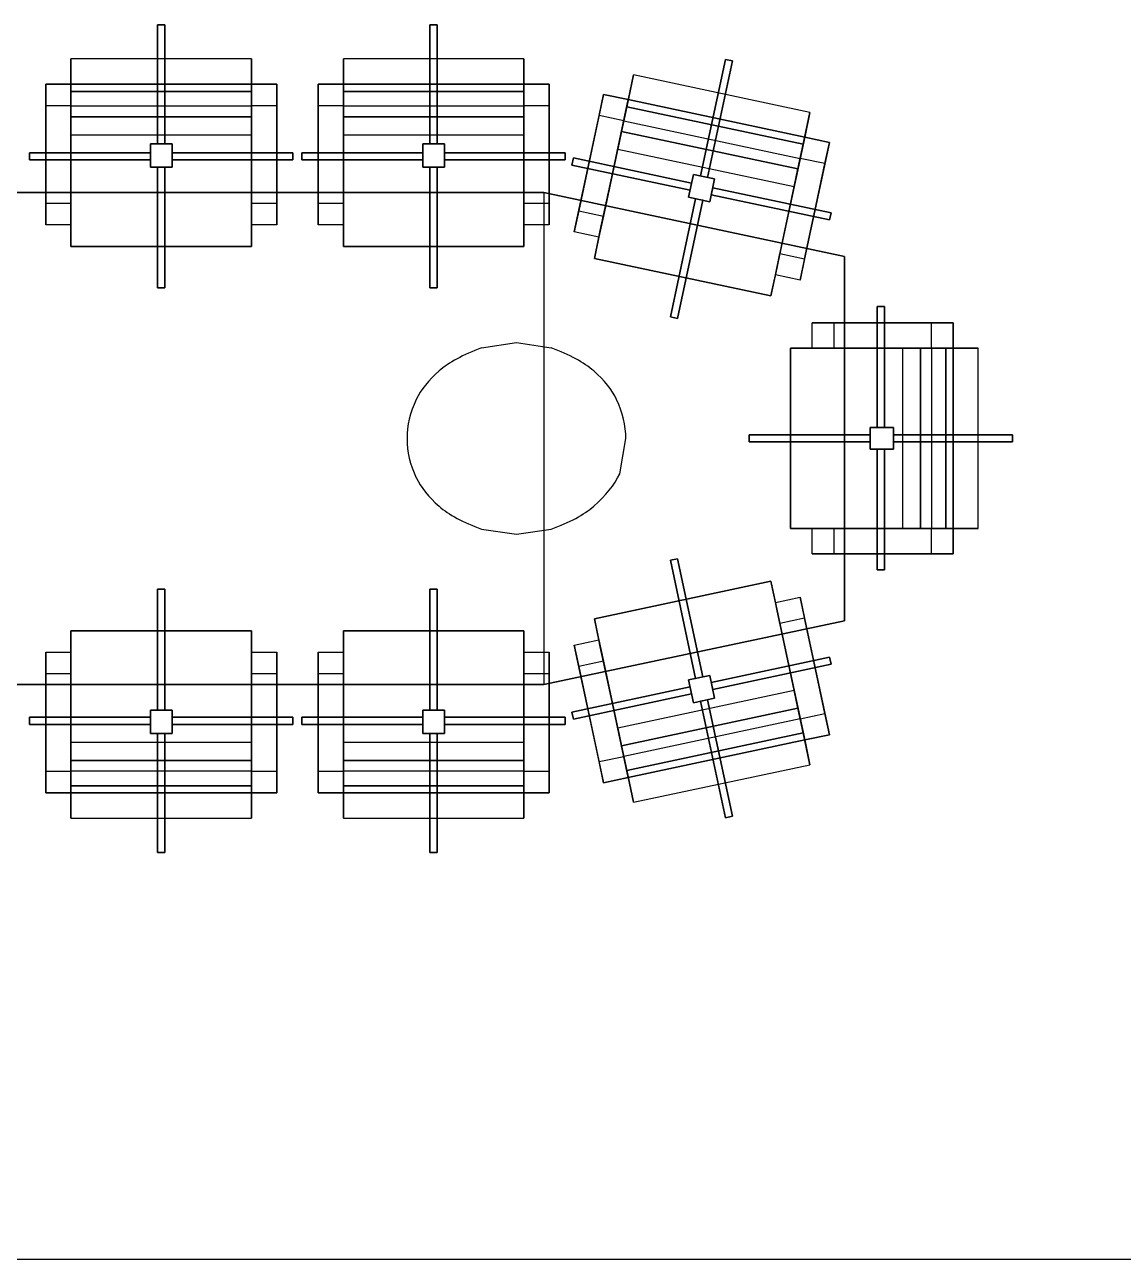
# Model space of a CAD drawing. Header units: millimetres. Extents: x 20731 to 81854, y 49951 to 93037.
# Drawn here: x 65294 to 68622, y 62216 to 65958 of the extents above; entities that cross this region are included whole.
import ezdxf

# ---------------------------------------------------------------- set-up
doc = ezdxf.new("R2010")
doc.units = ezdxf.units.MM
doc.layers.add('www.cad-blocks.net', color=7, linetype='Continuous')

# ---------------------------------------------------------------- blocks, each defined once
blk = doc.blocks.new('A$C4C5B6356')
for p, q in [((3657.1, 1544.4, 0), (3551.7, 1529, 0)), ((3762.5, 1529, 0), (3657.1, 1544.4, 0)), ((3970.1, 1147.9, 0), (3988.5, 1254.4, 0)), ((3551.7, 979.9, 0), (3657.1, 964.5, 0)), ((3657.1, 964.5, 0), (3762.5, 979.9, 0))]:
    blk.add_line(p, q)
for centre, major_axis, start_param, end_param in [((4030, 1382.4, 0), (-649.8, 0), -0.743593, -0.363979), ((3284.2, 1382.4, 0), (649.8, 0), 0.363979, 0.743593), ((4636.5, 1305.4, 0), (1298.8, 0), 2.777614, 2.985087), ((2677.7, 1305.4, 0), (-1298.8, 0), 3.298098, 3.505572), ((5604.6, 1254.4, 0), (-2278.9, 0), -0.156505, 0), ((1709.6, 1254.4, 0), (-2278.9, 0), 3.141593, 3.298098), ((5604.6, 1254.4, 0), (2278.9, 0), 3.141593, 3.298098), ((4636.5, 1203.5, 0), (-1298.8, 0), 0.156505, 0.363979), ((2512.2, 1224.5, 0), (-1476, 0), 2.777614, 2.985087), ((4030, 1126.5, 0), (-649.8, 0), 0.363979, 0.743593), ((3284.2, 1126.5, 0), (649.8, 0), -0.743593, -0.363979)]:
    blk.add_ellipse(centre, major_axis=major_axis, ratio=0.333333, start_param=start_param, end_param=end_param)
at = {"linetype": 'Continuous'}
for points in [[(2591.9, 2508.9, 0), (2570.1, 2508.9, 0), (2570.1, 2508.9, 53.8), (2591.9, 2508.9, 53.8)], [(2570.1, 2508.9, 0), (2570.1, 2148.1, 117.4), (2570.1, 2148.1, 171.2), (2570.1, 2508.9, 53.8)], [(2591.9, 2508.9, 53.8), (2570.1, 2508.9, 53.8), (2570.1, 2148.1, 171.2), (2591.9, 2148.1, 171.2)], [(2591.9, 2508.9, 0), (2591.9, 2148.1, 117.4), (2591.9, 2148.1, 171.2), (2591.9, 2508.9, 53.8)], [(3395.2, 2508.9, 53.8), (3417.1, 2508.9, 53.8), (3417.1, 2508.9, 0), (3395.2, 2508.9, 0)], [(3395.2, 2508.9, 53.8), (3395.2, 2148.1, 171.2), (3395.2, 2148.1, 117.4), (3395.2, 2508.9, 0)], [(3395.2, 2148.1, 171.2), (3417.1, 2148.1, 171.2), (3417.1, 2508.9, 53.8), (3395.2, 2508.9, 53.8)], [(3417.1, 2508.9, 53.8), (3417.1, 2148.1, 171.2), (3417.1, 2148.1, 117.4), (3417.1, 2508.9, 0)], [(2307.7, 2306.6, 978.1), (2854.3, 2306.6, 978.1), (2854.3, 2405, 978.1), (2307.7, 2405, 978.1)], [(2854.3, 2328.5, 694.5), (2854.3, 2405, 978.1), (2307.7, 2405, 978.1), (2307.7, 2328.5, 694.5)], [(2307.7, 2230.1, 694.5), (2307.7, 2328.5, 694.5), (2307.7, 2405, 978.1), (2307.7, 2306.6, 978.1)], [(2854.3, 2230.1, 694.5), (2854.3, 2328.5, 694.5), (2854.3, 2405, 978.1), (2854.3, 2306.6, 978.1)], [(3679.5, 2405, 978.1), (3132.9, 2405, 978.1), (3132.9, 2306.6, 978.1), (3679.5, 2306.6, 978.1)], [(3679.5, 2328.5, 694.5), (3679.5, 2405, 978.1), (3132.9, 2405, 978.1), (3132.9, 2328.5, 694.5)], [(3132.9, 2306.6, 978.1), (3132.9, 2405, 978.1), (3132.9, 2328.5, 694.5), (3132.9, 2230.1, 694.5)], [(3679.5, 2306.6, 978.1), (3679.5, 2405, 978.1), (3679.5, 2328.5, 694.5), (3679.5, 2230.1, 694.5)], [(4290.1, 2403.5, 53.8), (4214.9, 2050.7, 171.2), (4214.9, 2050.7, 117.4), (4290.1, 2403.5, 0)], [(4214.9, 2050.7, 171.2), (4236.2, 2046.1, 171.2), (4311.4, 2399, 53.8), (4290.1, 2403.5, 53.8)], [(4311.4, 2399, 53.8), (4236.2, 2046.1, 171.2), (4236.2, 2046.1, 117.4), (4311.4, 2399, 0)], [(4290.1, 2403.5, 53.8), (4311.4, 2399, 53.8), (4311.4, 2399, 0), (4290.1, 2403.5, 0)], [(2231.2, 2328.5, 694.5), (2231.2, 2262.9, 391.3), (2231.2, 1902.2, 391.3), (2231.2, 1967.8, 694.5)], [(2231.2, 2328.5, 694.5), (2307.7, 2328.5, 694.5), (2307.7, 2262.9, 391.3), (2231.2, 2262.9, 391.3)], [(2231.2, 2328.5, 694.5), (2231.2, 1967.8, 694.5), (2307.7, 1967.8, 694.5), (2307.7, 2328.5, 694.5)], [(2854.3, 2328.5, 694.5), (2307.7, 2328.5, 694.5), (2307.7, 2262.9, 391.3), (2854.3, 2262.9, 391.3)], [(2854.3, 2328.5, 694.5), (2930.8, 2328.5, 694.5), (2930.8, 2262.9, 391.3), (2854.3, 2262.9, 391.3)], [(2854.3, 2328.5, 694.5), (2854.3, 1967.8, 694.5), (2930.8, 1967.8, 694.5), (2930.8, 2328.5, 694.5)], [(2930.8, 2328.5, 694.5), (2930.8, 2262.9, 391.3), (2930.8, 1902.2, 391.3), (2930.8, 1967.8, 694.5)], [(3056.4, 1967.8, 694.5), (3056.4, 1902.2, 391.3), (3056.4, 2262.9, 391.3), (3056.4, 2328.5, 694.5)], [(3132.9, 2262.9, 391.3), (3056.4, 2262.9, 391.3), (3056.4, 2328.5, 694.5), (3132.9, 2328.5, 694.5)], [(3056.4, 2328.5, 694.5), (3056.4, 1967.8, 694.5), (3132.9, 1967.8, 694.5), (3132.9, 2328.5, 694.5)], [(3132.9, 2262.9, 391.3), (3679.5, 2262.9, 391.3), (3679.5, 2328.5, 694.5), (3132.9, 2328.5, 694.5)], [(3756, 2262.9, 391.3), (3679.5, 2262.9, 391.3), (3679.5, 2328.5, 694.5), (3756, 2328.5, 694.5)], [(3679.5, 2328.5, 694.5), (3679.5, 1967.8, 694.5), (3756, 1967.8, 694.5), (3756, 2328.5, 694.5)], [(3756, 1967.8, 694.5), (3756, 1902.2, 391.3), (3756, 2262.9, 391.3), (3756, 2328.5, 694.5)], [(3991.3, 2260.4, 978.1), (4011.8, 2356.6, 978.1), (3995.9, 2281.8, 694.5), (3975.4, 2185.6, 694.5)], [(4546.4, 2242.7, 978.1), (4011.8, 2356.6, 978.1), (3991.3, 2260.4, 978.1), (4525.9, 2146.5, 978.1)], [(4530.4, 2167.9, 694.5), (4546.4, 2242.7, 978.1), (4011.8, 2356.6, 978.1), (3995.9, 2281.8, 694.5)], [(2307.7, 2230.1, 694.5), (2854.3, 2230.1, 694.5), (2854.3, 2306.6, 978.1), (2307.7, 2306.6, 978.1)], [(3679.5, 2306.6, 978.1), (3132.9, 2306.6, 978.1), (3132.9, 2230.1, 694.5), (3679.5, 2230.1, 694.5)], [(3845.8, 1944.9, 694.5), (3832.2, 1880.8, 391.3), (3907.4, 2233.6, 391.3), (3921, 2297.7, 694.5)], [(3921, 2297.7, 694.5), (3845.8, 1944.9, 694.5), (3920.7, 1929, 694.5), (3995.9, 2281.8, 694.5)], [(3982.2, 2217.6, 391.3), (3907.4, 2233.6, 391.3), (3921, 2297.7, 694.5), (3995.9, 2281.8, 694.5)], [(4525.9, 2146.5, 978.1), (3991.3, 2260.4, 978.1), (3975.4, 2185.6, 694.5), (4509.9, 2071.6, 694.5)], [(3982.2, 2217.6, 391.3), (4516.8, 2103.7, 391.3), (4530.4, 2167.9, 694.5), (3995.9, 2281.8, 694.5)], [(2307.7, 1967.8, 694.5), (2307.7, 2230.1, 694.5), (2307.7, 2175.5, 489.1), (2307.7, 1923, 489.1)], [(2854.3, 2230.1, 694.5), (2307.7, 2230.1, 694.5), (2307.7, 2175.5, 489.1), (2854.3, 2175.5, 489.1)], [(2854.3, 1967.8, 694.5), (2854.3, 2230.1, 694.5), (2854.3, 2175.5, 489.1), (2854.3, 1923, 489.1)], [(3132.9, 1923, 489.1), (3132.9, 2175.5, 489.1), (3132.9, 2230.1, 694.5), (3132.9, 1967.8, 694.5)], [(3132.9, 2175.5, 489.1), (3679.5, 2175.5, 489.1), (3679.5, 2230.1, 694.5), (3132.9, 2230.1, 694.5)], [(3679.5, 1923, 489.1), (3679.5, 2175.5, 489.1), (3679.5, 2230.1, 694.5), (3679.5, 1967.8, 694.5)], [(4525.9, 2146.5, 978.1), (4546.4, 2242.7, 978.1), (4530.4, 2167.9, 694.5), (4509.9, 2071.6, 694.5)], [(2307.7, 2175.5, 489.1), (2854.3, 2175.5, 489.1), (2854.3, 1836.6, 489.1), (2307.7, 1836.6, 489.1)], [(3679.5, 1836.6, 489.1), (3132.9, 1836.6, 489.1), (3132.9, 2175.5, 489.1), (3679.5, 2175.5, 489.1)], [(3911.3, 1885.2, 489.1), (3964, 2132.1, 489.1), (3975.4, 2185.6, 694.5), (3920.7, 1929, 694.5)], [(3964, 2132.1, 489.1), (4498.5, 2018.2, 489.1), (4509.9, 2071.6, 694.5), (3975.4, 2185.6, 694.5)], [(2548.2, 2148.1, 117.4), (2613.8, 2148.1, 117.4), (2613.8, 2148.1, 415.7), (2548.2, 2148.1, 415.7)], [(2548.2, 2077.1, 117.4), (2548.2, 2148.1, 117.4), (2548.2, 2148.1, 415.7), (2548.2, 2077.1, 415.7)], [(2613.8, 2148.1, 117.4), (2613.8, 2077.1, 117.4), (2613.8, 2077.1, 415.7), (2613.8, 2148.1, 415.7)], [(3439, 2148.1, 415.7), (3373.4, 2148.1, 415.7), (3373.4, 2148.1, 117.4), (3439, 2148.1, 117.4)], [(3373.4, 2148.1, 415.7), (3373.4, 2077.1, 415.7), (3373.4, 2077.1, 117.4), (3373.4, 2148.1, 117.4)], [(3439, 2077.1, 415.7), (3439, 2148.1, 415.7), (3439, 2148.1, 117.4), (3439, 2077.1, 117.4)], [(4530.4, 2167.9, 694.5), (4455.3, 1815, 694.5), (4530.1, 1799.1, 694.5), (4605.3, 2151.9, 694.5)], [(4530.1, 1799.1, 694.5), (4516.4, 1734.9, 391.3), (4591.6, 2087.8, 391.3), (4605.3, 2151.9, 694.5)], [(4591.6, 2087.8, 391.3), (4516.8, 2103.7, 391.3), (4530.4, 2167.9, 694.5), (4605.3, 2151.9, 694.5)], [(2182, 2120.8, 53.8), (2182, 2098.9, 53.8), (2548.2, 2098.9, 171.2), (2548.2, 2120.8, 171.2)], [(2182, 2120.8, 0), (2548.2, 2120.8, 117.4), (2548.2, 2120.8, 171.2), (2182, 2120.8, 53.8)], [(2182, 2120.8, 0), (2182, 2098.9, 0), (2182, 2098.9, 53.8), (2182, 2120.8, 53.8)], [(2182, 2098.9, 0), (2548.2, 2098.9, 117.4), (2548.2, 2098.9, 171.2), (2182, 2098.9, 53.8)], [(2980, 2120.8, 0), (2613.8, 2120.8, 117.4), (2613.8, 2120.8, 171.2), (2980, 2120.8, 53.8)], [(2980, 2098.9, 53.8), (2980, 2120.8, 53.8), (2613.8, 2120.8, 171.2), (2613.8, 2098.9, 171.2)], [(2980, 2098.9, 0), (2613.8, 2098.9, 117.4), (2613.8, 2098.9, 171.2), (2980, 2098.9, 53.8)], [(2980, 2098.9, 0), (2980, 2120.8, 0), (2980, 2120.8, 53.8), (2980, 2098.9, 53.8)], [(3007.2, 2098.9, 53.8), (3007.2, 2120.8, 53.8), (3007.2, 2120.8, 0), (3007.2, 2098.9, 0)], [(3007.2, 2120.8, 53.8), (3373.4, 2120.8, 171.2), (3373.4, 2120.8, 117.4), (3007.2, 2120.8, 0)], [(3373.4, 2098.9, 171.2), (3373.4, 2120.8, 171.2), (3007.2, 2120.8, 53.8), (3007.2, 2098.9, 53.8)], [(3007.2, 2098.9, 53.8), (3373.4, 2098.9, 171.2), (3373.4, 2098.9, 117.4), (3007.2, 2098.9, 0)], [(3439, 2120.8, 171.2), (3439, 2098.9, 171.2), (3805.2, 2098.9, 53.8), (3805.2, 2120.8, 53.8)], [(3805.2, 2120.8, 53.8), (3439, 2120.8, 171.2), (3439, 2120.8, 117.4), (3805.2, 2120.8, 0)], [(3805.2, 2098.9, 53.8), (3439, 2098.9, 171.2), (3439, 2098.9, 117.4), (3805.2, 2098.9, 0)], [(3805.2, 2120.8, 53.8), (3805.2, 2098.9, 53.8), (3805.2, 2098.9, 0), (3805.2, 2120.8, 0)], [(3825.1, 2083.5, 53.8), (3829.6, 2104.9, 53.8), (3829.6, 2104.9, 0), (3825.1, 2083.5, 0)], [(4183.2, 2007.1, 171.2), (4187.8, 2028.5, 171.2), (3829.6, 2104.9, 53.8), (3825.1, 2083.5, 53.8)], [(3829.6, 2104.9, 53.8), (4187.8, 2028.5, 171.2), (4187.8, 2028.5, 117.4), (3829.6, 2104.9, 0)], [(4427.9, 1686.7, 489.1), (3893.3, 1800.7, 489.1), (3964, 2132.1, 489.1), (4498.5, 2018.2, 489.1)], [(2613.8, 2077.1, 117.4), (2548.2, 2077.1, 117.4), (2548.2, 2077.1, 415.7), (2613.8, 2077.1, 415.7)], [(2570.1, 1710.9, 0), (2570.1, 2077.1, 117.4), (2570.1, 2077.1, 171.2), (2570.1, 1710.9, 53.8)], [(2570.1, 1710.9, 53.8), (2591.9, 1710.9, 53.8), (2591.9, 2077.1, 171.2), (2570.1, 2077.1, 171.2)], [(2591.9, 1710.9, 0), (2591.9, 2077.1, 117.4), (2591.9, 2077.1, 171.2), (2591.9, 1710.9, 53.8)], [(3373.4, 2077.1, 415.7), (3439, 2077.1, 415.7), (3439, 2077.1, 117.4), (3373.4, 2077.1, 117.4)], [(3395.2, 1710.9, 53.8), (3395.2, 2077.1, 171.2), (3395.2, 2077.1, 117.4), (3395.2, 1710.9, 0)], [(3417.1, 2077.1, 171.2), (3395.2, 2077.1, 171.2), (3395.2, 1710.9, 53.8), (3417.1, 1710.9, 53.8)], [(3417.1, 1710.9, 53.8), (3417.1, 2077.1, 171.2), (3417.1, 2077.1, 117.4), (3417.1, 1710.9, 0)], [(3825.1, 2083.5, 53.8), (4183.2, 2007.1, 171.2), (4183.2, 2007.1, 117.4), (3825.1, 2083.5, 0)], [(4445.9, 1771.3, 489.1), (4498.5, 2018.2, 489.1), (4509.9, 2071.6, 694.5), (4455.3, 1815, 694.5)], [(4193.5, 2055.2, 415.7), (4178.7, 1985.8, 415.7), (4178.7, 1985.8, 117.4), (4193.5, 2055.2, 117.4)], [(4257.6, 2041.6, 415.7), (4193.5, 2055.2, 415.7), (4193.5, 2055.2, 117.4), (4257.6, 2041.6, 117.4)], [(4242.8, 1972.1, 415.7), (4257.6, 2041.6, 415.7), (4257.6, 2041.6, 117.4), (4242.8, 1972.1, 117.4)], [(3740, 2000.1, 819.9), (3740, 2000.1, 863.1), (1420.1, 2000.1, 863.1), (1420.1, 2000.1, 819.9)], [(1420.1, 2000.1, 863.1), (3740, 2000.1, 863.1), (3740, 508.8, 863.1), (1420.1, 508.8, 863.1)], [(4651.3, 1806.8, 863.1), (4651.3, 1806.8, 819.9), (3740, 2000.1, 819.9), (3740, 2000.1, 863.1)], [(4651.3, 1806.8, 863.1), (3740, 2000.1, 863.1), (3740, 508.8, 863.1), (4651.3, 702.1, 863.1)], [(4178.7, 1985.8, 415.7), (4242.8, 1972.1, 415.7), (4242.8, 1972.1, 117.4), (4178.7, 1985.8, 117.4)], [(4251.9, 2014.8, 171.2), (4247.4, 1993.5, 171.2), (4605.5, 1917.1, 53.8), (4610.1, 1938.5, 53.8)], [(4605.5, 1917.1, 53.8), (4247.4, 1993.5, 171.2), (4247.4, 1993.5, 117.4), (4605.5, 1917.1, 0)], [(4610.1, 1938.5, 53.8), (4251.9, 2014.8, 171.2), (4251.9, 2014.8, 117.4), (4610.1, 1938.5, 0)], [(2231.2, 1967.8, 694.5), (2307.7, 1967.8, 694.5), (2307.7, 1902.2, 391.3), (2231.2, 1902.2, 391.3)], [(2854.3, 1967.8, 694.5), (2930.8, 1967.8, 694.5), (2930.8, 1902.2, 391.3), (2854.3, 1902.2, 391.3)], [(3132.9, 1902.2, 391.3), (3056.4, 1902.2, 391.3), (3056.4, 1967.8, 694.5), (3132.9, 1967.8, 694.5)], [(3756, 1902.2, 391.3), (3679.5, 1902.2, 391.3), (3679.5, 1967.8, 694.5), (3756, 1967.8, 694.5)], [(4123.7, 1623, 53.8), (4200.1, 1981.2, 171.2), (4200.1, 1981.2, 117.4), (4123.7, 1623, 0)], [(4221.4, 1976.6, 171.2), (4200.1, 1981.2, 171.2), (4123.7, 1623, 53.8), (4145.1, 1618.5, 53.8)], [(4145.1, 1618.5, 53.8), (4221.4, 1976.6, 171.2), (4221.4, 1976.6, 117.4), (4145.1, 1618.5, 0)], [(2307.7, 1902.2, 391.3), (2307.7, 1836.6, 391.3), (2307.7, 1836.6, 489.1), (2307.7, 1923, 489.1)], [(2854.3, 1902.2, 391.3), (2854.3, 1836.6, 391.3), (2854.3, 1836.6, 489.1), (2854.3, 1923, 489.1)], [(3132.9, 1923, 489.1), (3132.9, 1836.6, 489.1), (3132.9, 1836.6, 391.3), (3132.9, 1902.2, 391.3)], [(3679.5, 1923, 489.1), (3679.5, 1836.6, 489.1), (3679.5, 1836.6, 391.3), (3679.5, 1902.2, 391.3)], [(3907, 1864.8, 391.3), (3832.2, 1880.8, 391.3), (3845.8, 1944.9, 694.5), (3920.7, 1929, 694.5)], [(4610.1, 1938.5, 53.8), (4605.5, 1917.1, 53.8), (4605.5, 1917.1, 0), (4610.1, 1938.5, 0)], [(3911.3, 1885.2, 489.1), (3893.3, 1800.7, 489.1), (3893.3, 1800.7, 391.3), (3907, 1864.8, 391.3)], [(2307.7, 1836.6, 489.1), (2854.3, 1836.6, 489.1), (2854.3, 1836.6, 391.3), (2307.7, 1836.6, 391.3)], [(3679.5, 1836.6, 391.3), (3132.9, 1836.6, 391.3), (3132.9, 1836.6, 489.1), (3679.5, 1836.6, 489.1)], [(4427.9, 1686.7, 391.3), (3893.3, 1800.7, 391.3), (3893.3, 1800.7, 489.1), (4427.9, 1686.7, 489.1)], [(4516.4, 1734.9, 391.3), (4441.6, 1750.9, 391.3), (4455.3, 1815, 694.5), (4530.1, 1799.1, 694.5)], [(4651.3, 702.1, 819.9), (4651.3, 702.1, 863.1), (4651.3, 1806.8, 863.1), (4651.3, 1806.8, 819.9)], [(4445.9, 1771.3, 489.1), (4427.9, 1686.7, 489.1), (4427.9, 1686.7, 391.3), (4441.6, 1750.9, 391.3)], [(2570.1, 1710.9, 0), (2591.9, 1710.9, 0), (2591.9, 1710.9, 53.8), (2570.1, 1710.9, 53.8)], [(3417.1, 1710.9, 53.8), (3395.2, 1710.9, 53.8), (3395.2, 1710.9, 0), (3417.1, 1710.9, 0)], [(4750.1, 1654.4, 53.8), (4772, 1654.4, 53.8), (4772, 1654.4, 0), (4750.1, 1654.4, 0)], [(4750.1, 1654.4, 53.8), (4750.1, 1288.2, 171.2), (4750.1, 1288.2, 117.4), (4750.1, 1654.4, 0)], [(4750.1, 1288.2, 171.2), (4772, 1288.2, 171.2), (4772, 1654.4, 53.8), (4750.1, 1654.4, 53.8)], [(4772, 1654.4, 53.8), (4772, 1288.2, 171.2), (4772, 1288.2, 117.4), (4772, 1654.4, 0)], [(4145.1, 1618.5, 53.8), (4123.7, 1623, 53.8), (4123.7, 1623, 0), (4145.1, 1618.5, 0)], [(4619, 1605.2, 694.5), (4553.4, 1605.2, 391.3), (4914.1, 1605.2, 391.3), (4979.7, 1605.2, 694.5)], [(4553.4, 1528.7, 391.3), (4553.4, 1605.2, 391.3), (4619, 1605.2, 694.5), (4619, 1528.7, 694.5)], [(4979.7, 1605.2, 694.5), (4619, 1605.2, 694.5), (4619, 1528.7, 694.5), (4979.7, 1528.7, 694.5)], [(4914.1, 1528.7, 391.3), (4914.1, 1605.2, 391.3), (4979.7, 1605.2, 694.5), (4979.7, 1528.7, 694.5)], [(4487.8, 982.1, 391.3), (4487.8, 1528.7, 391.3), (4487.8, 1528.7, 489.1), (4487.8, 982.1, 489.1)], [(4574.2, 1528.7, 489.1), (4487.8, 1528.7, 489.1), (4487.8, 1528.7, 391.3), (4553.4, 1528.7, 391.3)], [(4487.8, 982.1, 489.1), (4487.8, 1528.7, 489.1), (4826.7, 1528.7, 489.1), (4826.7, 982.1, 489.1)], [(4574.2, 1528.7, 489.1), (4826.7, 1528.7, 489.1), (4881.3, 1528.7, 694.5), (4619, 1528.7, 694.5)], [(4826.7, 1528.7, 489.1), (4826.7, 982.1, 489.1), (4881.3, 982.1, 694.5), (4881.3, 1528.7, 694.5)], [(4957.9, 1528.7, 978.1), (5056.2, 1528.7, 978.1), (4979.7, 1528.7, 694.5), (4881.3, 1528.7, 694.5)], [(4957.9, 982.1, 978.1), (4957.9, 1528.7, 978.1), (4881.3, 1528.7, 694.5), (4881.3, 982.1, 694.5)], [(4914.1, 1528.7, 391.3), (4914.1, 982.1, 391.3), (4979.7, 982.1, 694.5), (4979.7, 1528.7, 694.5)], [(5056.2, 982.1, 978.1), (5056.2, 1528.7, 978.1), (4957.9, 1528.7, 978.1), (4957.9, 982.1, 978.1)], [(4979.7, 982.1, 694.5), (5056.2, 982.1, 978.1), (5056.2, 1528.7, 978.1), (4979.7, 1528.7, 694.5)], [(4799.3, 1288.2, 415.7), (4728.3, 1288.2, 415.7), (4728.3, 1288.2, 117.4), (4799.3, 1288.2, 117.4)], [(4728.3, 1288.2, 415.7), (4728.3, 1222.6, 415.7), (4728.3, 1222.6, 117.4), (4728.3, 1288.2, 117.4)], [(4799.3, 1222.6, 415.7), (4799.3, 1288.2, 415.7), (4799.3, 1288.2, 117.4), (4799.3, 1222.6, 117.4)], [(4362.1, 1244.5, 53.8), (4362.1, 1266.3, 53.8), (4362.1, 1266.3, 0), (4362.1, 1244.5, 0)], [(4362.1, 1266.3, 53.8), (4728.3, 1266.3, 171.2), (4728.3, 1266.3, 117.4), (4362.1, 1266.3, 0)], [(4728.3, 1244.5, 171.2), (4728.3, 1266.3, 171.2), (4362.1, 1266.3, 53.8), (4362.1, 1244.5, 53.8)], [(4362.1, 1244.5, 53.8), (4728.3, 1244.5, 171.2), (4728.3, 1244.5, 117.4), (4362.1, 1244.5, 0)], [(5160.1, 1266.3, 53.8), (4799.3, 1266.3, 171.2), (4799.3, 1266.3, 117.4), (5160.1, 1266.3, 0)], [(4799.3, 1266.3, 171.2), (4799.3, 1244.5, 171.2), (5160.1, 1244.5, 53.8), (5160.1, 1266.3, 53.8)], [(5160.1, 1244.5, 53.8), (4799.3, 1244.5, 171.2), (4799.3, 1244.5, 117.4), (5160.1, 1244.5, 0)], [(5160.1, 1266.3, 53.8), (5160.1, 1244.5, 53.8), (5160.1, 1244.5, 0), (5160.1, 1266.3, 0)], [(4728.3, 1222.6, 415.7), (4799.3, 1222.6, 415.7), (4799.3, 1222.6, 117.4), (4728.3, 1222.6, 117.4)], [(4772, 1222.6, 171.2), (4750.1, 1222.6, 171.2), (4750.1, 856.4, 53.8), (4772, 856.4, 53.8)], [(4750.1, 856.4, 53.8), (4750.1, 1222.6, 171.2), (4750.1, 1222.6, 117.4), (4750.1, 856.4, 0)], [(4772, 856.4, 53.8), (4772, 1222.6, 171.2), (4772, 1222.6, 117.4), (4772, 856.4, 0)], [(4574.2, 982.1, 489.1), (4487.8, 982.1, 489.1), (4487.8, 982.1, 391.3), (4553.4, 982.1, 391.3)], [(4553.4, 905.6, 391.3), (4553.4, 982.1, 391.3), (4619, 982.1, 694.5), (4619, 905.6, 694.5)], [(4574.2, 982.1, 489.1), (4826.7, 982.1, 489.1), (4881.3, 982.1, 694.5), (4619, 982.1, 694.5)], [(4979.7, 982.1, 694.5), (4619, 982.1, 694.5), (4619, 905.6, 694.5), (4979.7, 905.6, 694.5)], [(4957.9, 982.1, 978.1), (5056.2, 982.1, 978.1), (4979.7, 982.1, 694.5), (4881.3, 982.1, 694.5)], [(4914.1, 905.6, 391.3), (4914.1, 982.1, 391.3), (4979.7, 982.1, 694.5), (4979.7, 905.6, 694.5)], [(4619, 905.6, 694.5), (4553.4, 905.6, 391.3), (4914.1, 905.6, 391.3), (4979.7, 905.6, 694.5)], [(4145.1, 890.4, 0), (4123.7, 885.8, 0), (4123.7, 885.8, 53.8), (4145.1, 890.4, 53.8)], [(4145.1, 890.4, 53.8), (4123.7, 885.8, 53.8), (4200.1, 527.7, 171.2), (4221.4, 532.2, 171.2)], [(4123.7, 885.8, 0), (4200.1, 527.7, 117.4), (4200.1, 527.7, 171.2), (4123.7, 885.8, 53.8)], [(4145.1, 890.4, 0), (4221.4, 532.2, 117.4), (4221.4, 532.2, 171.2), (4145.1, 890.4, 53.8)], [(4772, 856.4, 53.8), (4750.1, 856.4, 53.8), (4750.1, 856.4, 0), (4772, 856.4, 0)], [(2570.1, 798, 53.8), (2591.9, 798, 53.8), (2591.9, 798, 0), (2570.1, 798, 0)], [(2570.1, 798, 53.8), (2570.1, 431.8, 171.2), (2570.1, 431.8, 117.4), (2570.1, 798, 0)], [(2570.1, 431.8, 171.2), (2591.9, 431.8, 171.2), (2591.9, 798, 53.8), (2570.1, 798, 53.8)], [(2591.9, 798, 53.8), (2591.9, 431.8, 171.2), (2591.9, 431.8, 117.4), (2591.9, 798, 0)], [(3417.1, 798, 0), (3395.2, 798, 0), (3395.2, 798, 53.8), (3417.1, 798, 53.8)], [(3395.2, 798, 0), (3395.2, 431.8, 117.4), (3395.2, 431.8, 171.2), (3395.2, 798, 53.8)], [(3417.1, 798, 53.8), (3395.2, 798, 53.8), (3395.2, 431.8, 171.2), (3417.1, 431.8, 171.2)], [(3417.1, 798, 0), (3417.1, 431.8, 117.4), (3417.1, 431.8, 171.2), (3417.1, 798, 53.8)], [(4427.9, 822.1, 489.1), (3893.3, 708.2, 489.1), (3893.3, 708.2, 391.3), (4427.9, 822.1, 391.3)], [(4498.5, 490.7, 489.1), (3964, 376.8, 489.1), (3893.3, 708.2, 489.1), (4427.9, 822.1, 489.1)], [(4441.6, 758, 391.3), (4427.9, 822.1, 391.3), (4427.9, 822.1, 489.1), (4445.9, 737.6, 489.1)], [(4530.1, 709.8, 694.5), (4455.3, 693.8, 694.5), (4441.6, 758, 391.3), (4516.4, 773.9, 391.3)], [(4605.3, 357, 694.5), (4591.6, 421.1, 391.3), (4516.4, 773.9, 391.3), (4530.1, 709.8, 694.5)], [(4455.3, 693.8, 694.5), (4509.9, 437.2, 694.5), (4498.5, 490.7, 489.1), (4445.9, 737.6, 489.1)], [(3740, 508.8, 863.1), (3740, 508.8, 819.9), (4651.3, 702.1, 819.9), (4651.3, 702.1, 863.1)], [(3907, 644.1, 391.3), (3893.3, 708.2, 391.3), (3893.3, 708.2, 489.1), (3911.3, 623.7, 489.1)], [(4605.3, 357, 694.5), (4530.1, 709.8, 694.5), (4455.3, 693.8, 694.5), (4530.4, 341, 694.5)], [(2307.7, 672.3, 391.3), (2854.3, 672.3, 391.3), (2854.3, 672.3, 489.1), (2307.7, 672.3, 489.1)], [(2307.7, 585.9, 489.1), (2307.7, 672.3, 489.1), (2307.7, 672.3, 391.3), (2307.7, 606.7, 391.3)], [(2307.7, 672.3, 489.1), (2854.3, 672.3, 489.1), (2854.3, 333.4, 489.1), (2307.7, 333.4, 489.1)], [(2854.3, 585.9, 489.1), (2854.3, 672.3, 489.1), (2854.3, 672.3, 391.3), (2854.3, 606.7, 391.3)], [(3679.5, 672.3, 489.1), (3132.9, 672.3, 489.1), (3132.9, 672.3, 391.3), (3679.5, 672.3, 391.3)], [(3132.9, 606.7, 391.3), (3132.9, 672.3, 391.3), (3132.9, 672.3, 489.1), (3132.9, 585.9, 489.1)], [(3679.5, 333.4, 489.1), (3132.9, 333.4, 489.1), (3132.9, 672.3, 489.1), (3679.5, 672.3, 489.1)], [(3679.5, 606.7, 391.3), (3679.5, 672.3, 391.3), (3679.5, 672.3, 489.1), (3679.5, 585.9, 489.1)], [(3920.7, 579.9, 694.5), (3845.8, 564, 694.5), (3832.2, 628.1, 391.3), (3907, 644.1, 391.3)], [(2231.2, 541.1, 694.5), (2231.2, 606.7, 391.3), (2231.2, 246, 391.3), (2231.2, 180.4, 694.5)], [(2231.2, 606.7, 391.3), (2307.7, 606.7, 391.3), (2307.7, 541.1, 694.5), (2231.2, 541.1, 694.5)], [(2854.3, 606.7, 391.3), (2930.8, 606.7, 391.3), (2930.8, 541.1, 694.5), (2854.3, 541.1, 694.5)], [(2930.8, 541.1, 694.5), (2930.8, 606.7, 391.3), (2930.8, 246, 391.3), (2930.8, 180.4, 694.5)], [(3056.4, 180.4, 694.5), (3056.4, 246, 391.3), (3056.4, 606.7, 391.3), (3056.4, 541.1, 694.5)], [(3132.9, 541.1, 694.5), (3056.4, 541.1, 694.5), (3056.4, 606.7, 391.3), (3132.9, 606.7, 391.3)], [(3756, 541.1, 694.5), (3679.5, 541.1, 694.5), (3679.5, 606.7, 391.3), (3756, 606.7, 391.3)], [(3756, 180.4, 694.5), (3756, 246, 391.3), (3756, 606.7, 391.3), (3756, 541.1, 694.5)], [(3921, 211.1, 694.5), (3907.4, 275.3, 391.3), (3832.2, 628.1, 391.3), (3845.8, 564, 694.5)], [(3920.7, 579.9, 694.5), (3975.4, 323.3, 694.5), (3964, 376.8, 489.1), (3911.3, 623.7, 489.1)], [(2307.7, 585.9, 489.1), (2307.7, 333.4, 489.1), (2307.7, 278.8, 694.5), (2307.7, 541.1, 694.5)], [(2854.3, 585.9, 489.1), (2854.3, 333.4, 489.1), (2854.3, 278.8, 694.5), (2854.3, 541.1, 694.5)], [(3132.9, 541.1, 694.5), (3132.9, 278.8, 694.5), (3132.9, 333.4, 489.1), (3132.9, 585.9, 489.1)], [(3679.5, 541.1, 694.5), (3679.5, 278.8, 694.5), (3679.5, 333.4, 489.1), (3679.5, 585.9, 489.1)], [(3995.9, 227.1, 694.5), (3920.7, 579.9, 694.5), (3845.8, 564, 694.5), (3921, 211.1, 694.5)], [(4610.1, 570.4, 53.8), (4605.5, 591.7, 53.8), (4247.4, 515.4, 171.2), (4251.9, 494, 171.2)], [(4605.5, 591.7, 0), (4247.4, 515.4, 117.4), (4247.4, 515.4, 171.2), (4605.5, 591.7, 53.8)], [(4610.1, 570.4, 0), (4251.9, 494, 117.4), (4251.9, 494, 171.2), (4610.1, 570.4, 53.8)], [(4610.1, 570.4, 0), (4605.5, 591.7, 0), (4605.5, 591.7, 53.8), (4610.1, 570.4, 53.8)], [(2307.7, 180.4, 694.5), (2307.7, 541.1, 694.5), (2231.2, 541.1, 694.5), (2231.2, 180.4, 694.5)], [(2930.8, 180.4, 694.5), (2930.8, 541.1, 694.5), (2854.3, 541.1, 694.5), (2854.3, 180.4, 694.5)], [(3132.9, 180.4, 694.5), (3132.9, 541.1, 694.5), (3056.4, 541.1, 694.5), (3056.4, 180.4, 694.5)], [(3756, 180.4, 694.5), (3756, 541.1, 694.5), (3679.5, 541.1, 694.5), (3679.5, 180.4, 694.5)], [(4178.7, 523.1, 117.4), (4242.8, 536.8, 117.4), (4242.8, 536.8, 415.7), (4178.7, 523.1, 415.7)], [(4242.8, 536.8, 117.4), (4257.6, 467.3, 117.4), (4257.6, 467.3, 415.7), (4242.8, 536.8, 415.7)], [(1420.1, 508.8, 819.9), (1420.1, 508.8, 863.1), (3740, 508.8, 863.1), (3740, 508.8, 819.9)], [(3825.1, 425.4, 0), (4183.2, 501.7, 117.4), (4183.2, 501.7, 171.2), (3825.1, 425.4, 53.8)], [(3825.1, 425.4, 53.8), (3829.6, 404, 53.8), (4187.8, 480.4, 171.2), (4183.2, 501.7, 171.2)], [(3975.4, 323.3, 694.5), (4509.9, 437.2, 694.5), (4498.5, 490.7, 489.1), (3964, 376.8, 489.1)], [(4193.5, 453.6, 117.4), (4178.7, 523.1, 117.4), (4178.7, 523.1, 415.7), (4193.5, 453.6, 415.7)], [(3829.6, 404, 0), (4187.8, 480.4, 117.4), (4187.8, 480.4, 171.2), (3829.6, 404, 53.8)], [(4257.6, 467.3, 117.4), (4193.5, 453.6, 117.4), (4193.5, 453.6, 415.7), (4257.6, 467.3, 415.7)], [(4290.1, 105.4, 53.8), (4311.4, 109.9, 53.8), (4236.2, 462.7, 171.2), (4214.9, 458.2, 171.2)], [(4290.1, 105.4, 0), (4214.9, 458.2, 117.4), (4214.9, 458.2, 171.2), (4290.1, 105.4, 53.8)], [(4311.4, 109.9, 0), (4236.2, 462.7, 117.4), (4236.2, 462.7, 171.2), (4311.4, 109.9, 53.8)], [(2613.8, 431.8, 415.7), (2548.2, 431.8, 415.7), (2548.2, 431.8, 117.4), (2613.8, 431.8, 117.4)], [(2548.2, 431.8, 415.7), (2548.2, 360.7, 415.7), (2548.2, 360.7, 117.4), (2548.2, 431.8, 117.4)], [(2613.8, 360.7, 415.7), (2613.8, 431.8, 415.7), (2613.8, 431.8, 117.4), (2613.8, 360.7, 117.4)], [(3373.4, 360.7, 117.4), (3373.4, 431.8, 117.4), (3373.4, 431.8, 415.7), (3373.4, 360.7, 415.7)], [(3373.4, 431.8, 117.4), (3439, 431.8, 117.4), (3439, 431.8, 415.7), (3373.4, 431.8, 415.7)], [(3439, 431.8, 117.4), (3439, 360.7, 117.4), (3439, 360.7, 415.7), (3439, 431.8, 415.7)], [(3825.1, 425.4, 0), (3829.6, 404, 0), (3829.6, 404, 53.8), (3825.1, 425.4, 53.8)], [(4509.9, 437.2, 694.5), (3975.4, 323.3, 694.5), (3991.3, 248.5, 978.1), (4525.9, 362.4, 978.1)], [(4509.9, 437.2, 694.5), (4530.4, 341, 694.5), (4546.4, 266.2, 978.1), (4525.9, 362.4, 978.1)], [(4605.3, 357, 694.5), (4530.4, 341, 694.5), (4516.8, 405.2, 391.3), (4591.6, 421.1, 391.3)], [(2548.2, 388.1, 171.2), (2548.2, 409.9, 171.2), (2182, 409.9, 53.8), (2182, 388.1, 53.8)], [(2182, 409.9, 53.8), (2548.2, 409.9, 171.2), (2548.2, 409.9, 117.4), (2182, 409.9, 0)], [(2182, 388.1, 53.8), (2182, 409.9, 53.8), (2182, 409.9, 0), (2182, 388.1, 0)], [(2182, 388.1, 53.8), (2548.2, 388.1, 171.2), (2548.2, 388.1, 117.4), (2182, 388.1, 0)], [(2980, 409.9, 53.8), (2613.8, 409.9, 171.2), (2613.8, 409.9, 117.4), (2980, 409.9, 0)], [(2613.8, 409.9, 171.2), (2613.8, 388.1, 171.2), (2980, 388.1, 53.8), (2980, 409.9, 53.8)], [(2980, 388.1, 53.8), (2613.8, 388.1, 171.2), (2613.8, 388.1, 117.4), (2980, 388.1, 0)], [(2980, 409.9, 53.8), (2980, 388.1, 53.8), (2980, 388.1, 0), (2980, 409.9, 0)], [(3007.2, 409.9, 0), (3007.2, 388.1, 0), (3007.2, 388.1, 53.8), (3007.2, 409.9, 53.8)], [(3007.2, 409.9, 0), (3373.4, 409.9, 117.4), (3373.4, 409.9, 171.2), (3007.2, 409.9, 53.8)], [(3007.2, 409.9, 53.8), (3007.2, 388.1, 53.8), (3373.4, 388.1, 171.2), (3373.4, 409.9, 171.2)], [(3007.2, 388.1, 0), (3373.4, 388.1, 117.4), (3373.4, 388.1, 171.2), (3007.2, 388.1, 53.8)], [(3805.2, 388.1, 53.8), (3805.2, 409.9, 53.8), (3439, 409.9, 171.2), (3439, 388.1, 171.2)], [(3805.2, 409.9, 0), (3439, 409.9, 117.4), (3439, 409.9, 171.2), (3805.2, 409.9, 53.8)], [(3805.2, 388.1, 0), (3439, 388.1, 117.4), (3439, 388.1, 171.2), (3805.2, 388.1, 53.8)], [(3805.2, 388.1, 0), (3805.2, 409.9, 0), (3805.2, 409.9, 53.8), (3805.2, 388.1, 53.8)], [(3995.9, 227.1, 694.5), (4530.4, 341, 694.5), (4516.8, 405.2, 391.3), (3982.2, 291.2, 391.3)], [(2548.2, 360.7, 415.7), (2613.8, 360.7, 415.7), (2613.8, 360.7, 117.4), (2548.2, 360.7, 117.4)], [(2570.1, 0, 53.8), (2570.1, 360.7, 171.2), (2570.1, 360.7, 117.4), (2570.1, 0, 0)], [(2591.9, 360.7, 171.2), (2570.1, 360.7, 171.2), (2570.1, 0, 53.8), (2591.9, 0, 53.8)], [(2591.9, 0, 53.8), (2591.9, 360.7, 171.2), (2591.9, 360.7, 117.4), (2591.9, 0, 0)], [(3439, 360.7, 117.4), (3373.4, 360.7, 117.4), (3373.4, 360.7, 415.7), (3439, 360.7, 415.7)], [(3395.2, 0, 0), (3395.2, 360.7, 117.4), (3395.2, 360.7, 171.2), (3395.2, 0, 53.8)], [(3395.2, 0, 53.8), (3417.1, 0, 53.8), (3417.1, 360.7, 171.2), (3395.2, 360.7, 171.2)], [(3417.1, 0, 0), (3417.1, 360.7, 117.4), (3417.1, 360.7, 171.2), (3417.1, 0, 53.8)], [(4525.9, 362.4, 978.1), (3991.3, 248.5, 978.1), (4011.8, 152.2, 978.1), (4546.4, 266.2, 978.1)], [(3995.9, 227.1, 694.5), (4011.8, 152.2, 978.1), (4546.4, 266.2, 978.1), (4530.4, 341, 694.5)], [(2854.3, 333.4, 489.1), (2307.7, 333.4, 489.1), (2307.7, 278.8, 694.5), (2854.3, 278.8, 694.5)], [(3132.9, 278.8, 694.5), (3679.5, 278.8, 694.5), (3679.5, 333.4, 489.1), (3132.9, 333.4, 489.1)], [(3975.4, 323.3, 694.5), (3995.9, 227.1, 694.5), (4011.8, 152.2, 978.1), (3991.3, 248.5, 978.1)], [(2307.7, 202.2, 978.1), (2307.7, 103.9, 978.1), (2307.7, 180.4, 694.5), (2307.7, 278.8, 694.5)], [(2307.7, 202.2, 978.1), (2854.3, 202.2, 978.1), (2854.3, 278.8, 694.5), (2307.7, 278.8, 694.5)], [(2854.3, 202.2, 978.1), (2854.3, 103.9, 978.1), (2854.3, 180.4, 694.5), (2854.3, 278.8, 694.5)], [(3132.9, 278.8, 694.5), (3132.9, 180.4, 694.5), (3132.9, 103.9, 978.1), (3132.9, 202.2, 978.1)], [(3679.5, 278.8, 694.5), (3132.9, 278.8, 694.5), (3132.9, 202.2, 978.1), (3679.5, 202.2, 978.1)], [(3679.5, 278.8, 694.5), (3679.5, 180.4, 694.5), (3679.5, 103.9, 978.1), (3679.5, 202.2, 978.1)], [(3995.9, 227.1, 694.5), (3921, 211.1, 694.5), (3907.4, 275.3, 391.3), (3982.2, 291.2, 391.3)], [(2231.2, 246, 391.3), (2307.7, 246, 391.3), (2307.7, 180.4, 694.5), (2231.2, 180.4, 694.5)], [(2854.3, 246, 391.3), (2307.7, 246, 391.3), (2307.7, 180.4, 694.5), (2854.3, 180.4, 694.5)], [(2854.3, 246, 391.3), (2930.8, 246, 391.3), (2930.8, 180.4, 694.5), (2854.3, 180.4, 694.5)], [(3132.9, 180.4, 694.5), (3056.4, 180.4, 694.5), (3056.4, 246, 391.3), (3132.9, 246, 391.3)], [(3132.9, 180.4, 694.5), (3679.5, 180.4, 694.5), (3679.5, 246, 391.3), (3132.9, 246, 391.3)], [(3756, 180.4, 694.5), (3679.5, 180.4, 694.5), (3679.5, 246, 391.3), (3756, 246, 391.3)], [(2307.7, 103.9, 978.1), (2854.3, 103.9, 978.1), (2854.3, 202.2, 978.1), (2307.7, 202.2, 978.1)], [(3679.5, 202.2, 978.1), (3132.9, 202.2, 978.1), (3132.9, 103.9, 978.1), (3679.5, 103.9, 978.1)], [(2307.7, 180.4, 694.5), (2307.7, 103.9, 978.1), (2854.3, 103.9, 978.1), (2854.3, 180.4, 694.5)], [(3132.9, 180.4, 694.5), (3132.9, 103.9, 978.1), (3679.5, 103.9, 978.1), (3679.5, 180.4, 694.5)], [(4290.1, 105.4, 0), (4311.4, 109.9, 0), (4311.4, 109.9, 53.8), (4290.1, 105.4, 53.8)], [(2591.9, 0, 53.8), (2570.1, 0, 53.8), (2570.1, 0, 0), (2591.9, 0, 0)], [(3395.2, 0, 0), (3417.1, 0, 0), (3417.1, 0, 53.8), (3395.2, 0, 53.8)]]:
    blk.add_3dface(points, dxfattribs=at)
blk = doc.blocks.new('FORMAT')
at = {"layer": 'www.cad-blocks.net', "color": 155, "true_color": 0x546d8e}
blk.add_line((26338.8, 62216.1), (70193.3, 62216.1), dxfattribs=at)

msp = doc.modelspace()

# ---------------------------------------------------------------- block references
for name, p in [('FORMAT', (0, 0)), ('A$C4C5B6356', (63126.4, 63449, -117.4))]:
    msp.add_blockref(name, p)

doc.saveas('drawing.dxf')
